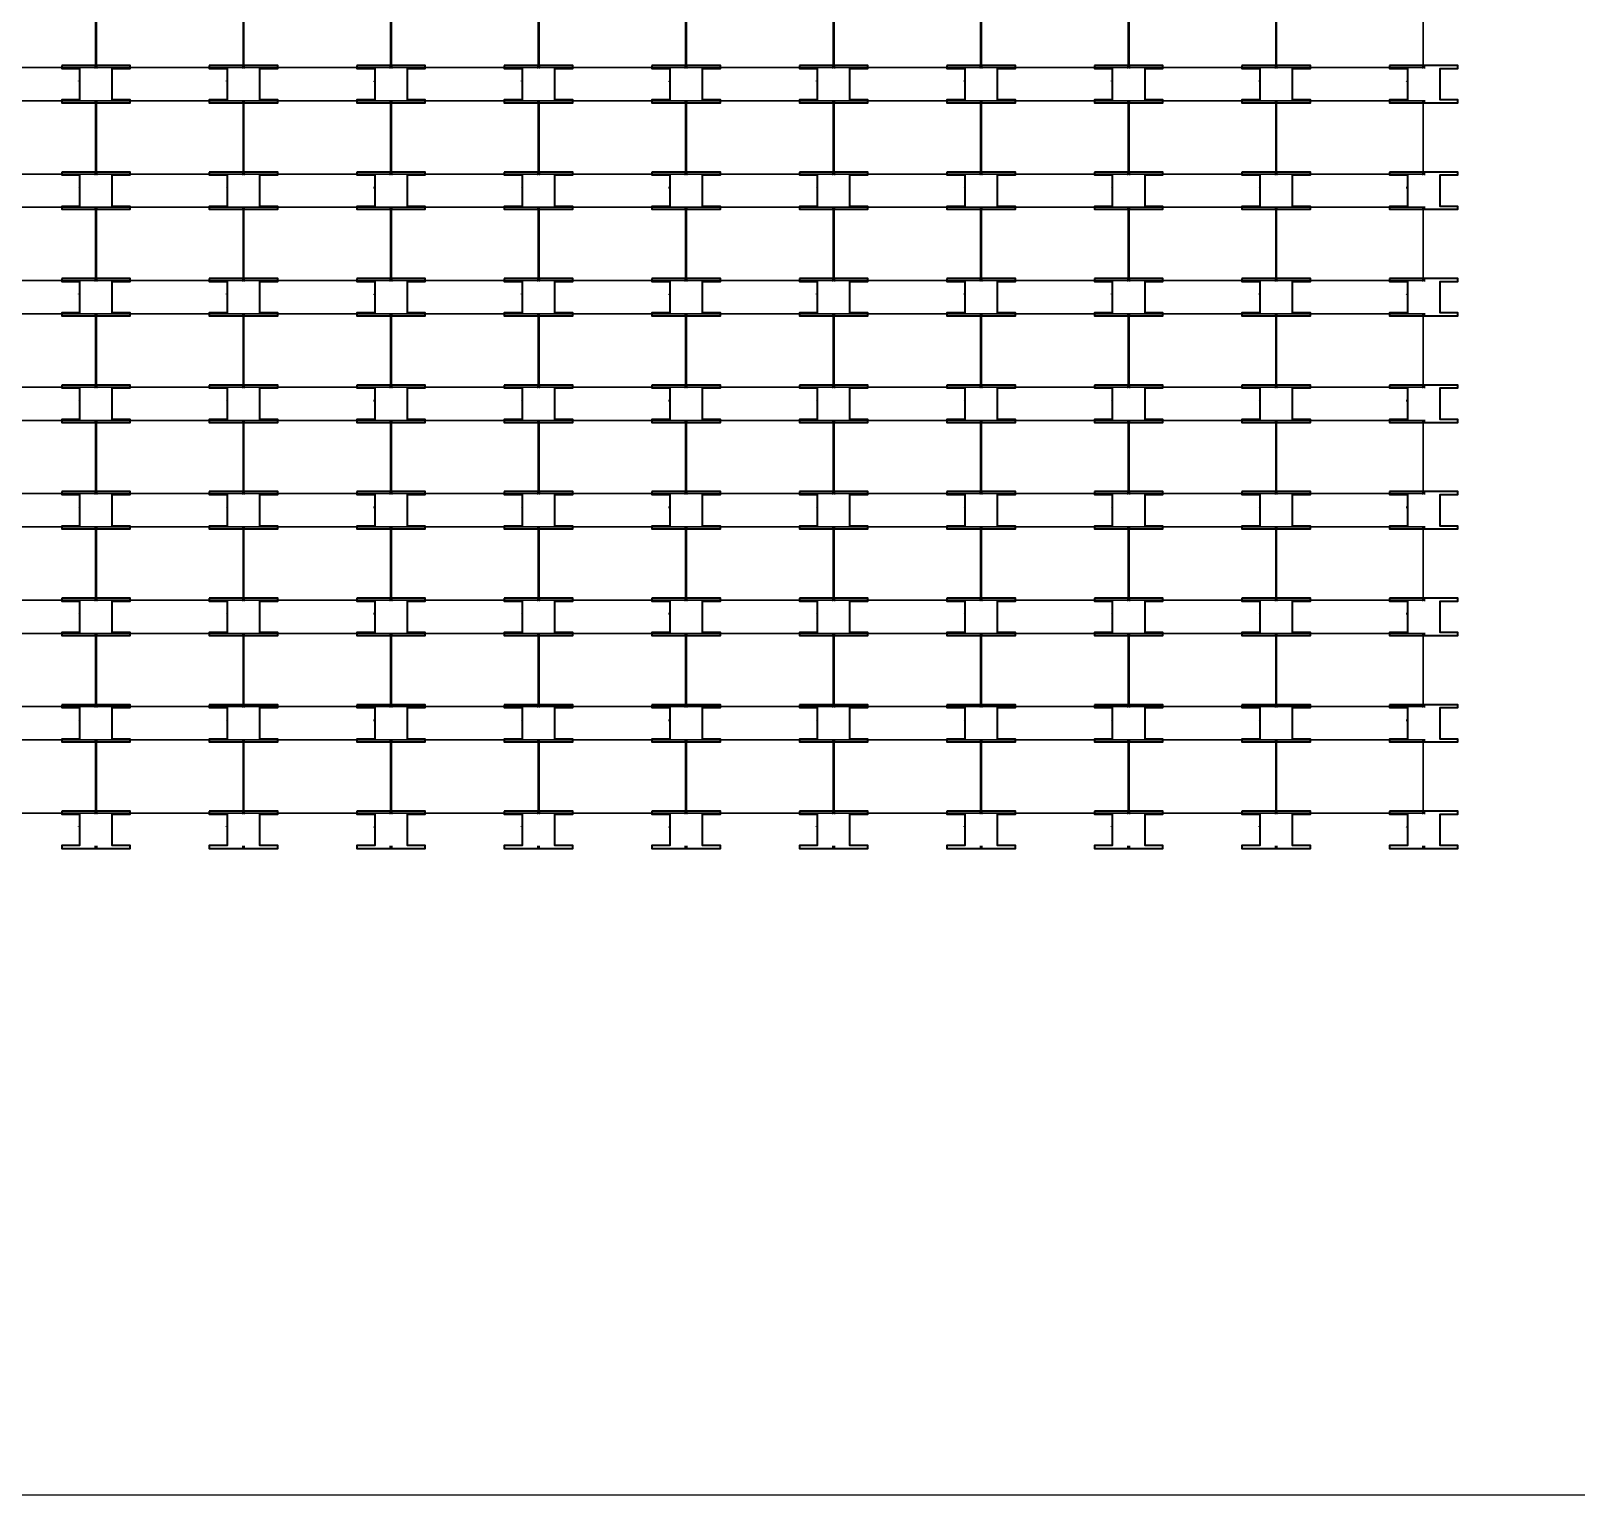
# Model space of a CAD drawing. Header units: inches. Extents: x 8143 to 14350, y 5679 to 7733.
# Drawn here: x 10767 to 11579, y 5922 to 6692 of the extents above; entities that cross this region are included whole.
import ezdxf

# ---------------------------------------------------------------- set-up
doc = ezdxf.new("R2010")
doc.units = ezdxf.units.IN
doc.header["$LTSCALE"] = 50
doc.header["$MEASUREMENT"] = 0
for name, color, linetype, lineweight in [('E-PANELS', 140, 'Continuous', 30), ('E2-ECOFEET', 254, 'Continuous', 35), ('E3-ECOFEET', 254, 'Continuous', 35)]:
    doc.layers.add(name, color=color, linetype=linetype, lineweight=lineweight)
doc.layers.add('IFI PERIMETER', color=231, linetype='FENCE', plot=False)
doc.layers.get('E2-ECOFEET').off()
doc.styles.get("Standard").update_dxf_attribs({"font": 'arial.ttf'})
doc.linetypes.add('FENCE', pattern='A,0.5,-0.1,["X",Standard,S=0.1,R=0,X=-0.035,Y=-0.05],-0.1', length=0.7)

# ---------------------------------------------------------------- blocks, each defined once
blk = doc.blocks.new('ET 335W 10DEG')
at = {"layer": 'E-PANELS'}
blk.add_lwpolyline([(0, 0), (77.01, 0), (77.01, -38.48), (0, -38.48)], close=True, dxfattribs=at)
blk = doc.blocks.new('EF3')
at = {"layer": 'E3-ECOFEET', "color": 5}
for points in [[(0, 0), (0, -1.5), (9.41, -1.5), (9.41, -18.06), (0, -18.06), (0, -19.56), (36, -19.56), (36, -18.06), (26.59, -18.06), (26.59, -1.5), (36, -1.5), (36, 0), (0, 0)], [(8.84, -8.08), (8.88, -8.14)]]:
    blk.add_lwpolyline(points, dxfattribs=at)
at = {"layer": 'E3-ECOFEET'}
for points in [[(17.25, -1.03), (17.75, -1.03), (17.75, -0.53)], [(18.25, -0.53), (18.25, -1.03), (18.75, -1.03)], [(17.25, -18.53), (17.75, -18.53), (17.75, -19.03)], [(18.25, -19.03), (18.25, -18.53), (18.75, -18.53)]]:
    blk.add_lwpolyline(points, dxfattribs=at)

msp = doc.modelspace()

# ---------------------------------------------------------------- linework, layer by layer
at = {"layer": 'IFI PERIMETER'}
msp.add_lwpolyline([(8143.38, 7732.55), (14349.99, 7732.55), (14349.99, 5922.21), (8143.38, 5922.21)], close=True, dxfattribs=at)

# ---------------------------------------------------------------- block references
at = {"layer": 'E-PANELS'}
for p in [(10723.76, 6710.85), (10801.27, 6710.85), (10878.78, 6710.85), (10956.29, 6710.85), (11033.8, 6710.85), (11111.31, 6710.85), (11188.82, 6710.85), (11266.33, 6710.85), (11343.84, 6710.85), (11421.35, 6710.85), (10723.76, 6654.87), (10801.27, 6654.87), (10878.78, 6654.87), (10956.29, 6654.87), (11033.8, 6654.87), (11111.31, 6654.87), (11188.82, 6654.87), (11266.33, 6654.87), (11343.84, 6654.87), (11421.35, 6654.87), (10723.76, 6598.9), (10801.27, 6598.9), (10878.78, 6598.9), (10956.29, 6598.9), (11033.8, 6598.9), (11111.31, 6598.9), (11188.82, 6598.9), (11266.33, 6598.9), (11343.84, 6598.9), (11421.35, 6598.9), (10723.76, 6542.93), (10801.27, 6542.93), (10878.78, 6542.93), (10956.29, 6542.93), (11033.8, 6542.93), (11111.31, 6542.93), (11188.82, 6542.93), (11266.33, 6542.93), (11343.84, 6542.93), (11421.35, 6542.93), (10723.76, 6486.95), (10801.27, 6486.95), (10878.78, 6486.95), (10956.29, 6486.95), (11033.8, 6486.95), (11111.31, 6486.95), (11188.82, 6486.95), (11266.33, 6486.95), (11343.84, 6486.95), (11421.35, 6486.95), (10723.76, 6430.98), (10801.27, 6430.98), (10878.78, 6430.98), (10956.29, 6430.98), (11033.8, 6430.98), (11111.31, 6430.98), (11188.82, 6430.98), (11266.33, 6430.98), (11343.84, 6430.98), (11421.35, 6430.98), (10723.76, 6375), (10801.27, 6375), (10878.78, 6375), (10956.29, 6375), (11033.8, 6375), (11111.31, 6375), (11188.82, 6375), (11266.33, 6375), (11343.84, 6375), (11421.35, 6375), (10723.76, 6319.03), (10801.27, 6319.03), (10878.78, 6319.03), (10956.29, 6319.03), (11033.8, 6319.03), (11111.31, 6319.03), (11188.82, 6319.03), (11266.33, 6319.03), (11343.84, 6319.03), (11421.35, 6319.03)]:
    msp.add_blockref('ET 335W 10DEG', p, dxfattribs=at)
at = {"layer": 'E2-ECOFEET'}
for p in [(10783.02, 6673.4), (10860.53, 6673.4), (10938.04, 6673.4), (11015.55, 6673.4), (11093.06, 6673.4), (11170.57, 6673.4), (11248.08, 6673.4), (11325.59, 6673.4), (11403.1, 6673.4), (11480.61, 6673.4), (10783.02, 6617.43), (10860.53, 6617.43), (10938.04, 6617.43), (11015.55, 6617.43), (11093.06, 6617.43), (11170.57, 6617.43), (11248.08, 6617.43), (11325.59, 6617.43), (11403.1, 6617.43), (11480.61, 6617.43), (10783.02, 6561.45), (10860.53, 6561.45), (10938.04, 6561.45), (11015.55, 6561.45), (11093.06, 6561.45), (11170.57, 6561.45), (11248.08, 6561.45), (11325.59, 6561.45), (11403.1, 6561.45), (11480.61, 6561.45), (10783.02, 6505.48), (10860.53, 6505.48), (10938.04, 6505.48), (11015.55, 6505.48), (11093.06, 6505.48), (11170.57, 6505.48), (11248.08, 6505.48), (11325.59, 6505.48), (11403.1, 6505.48), (11480.61, 6505.48), (10783.02, 6449.5), (10860.53, 6449.5), (10938.04, 6449.5), (11015.55, 6449.5), (11093.06, 6449.5), (11170.57, 6449.5), (11248.08, 6449.5), (11325.59, 6449.5), (11403.1, 6449.5), (11480.61, 6449.5), (10783.02, 6393.53), (10860.53, 6393.53), (10938.04, 6393.53), (11015.55, 6393.53), (11093.06, 6393.53), (11170.57, 6393.53), (11248.08, 6393.53), (11325.59, 6393.53), (11403.1, 6393.53), (11480.61, 6393.53), (10783.02, 6337.55), (10860.53, 6337.55), (10938.04, 6337.55), (11015.55, 6337.55), (11093.06, 6337.55), (11170.57, 6337.55), (11248.08, 6337.55), (11325.59, 6337.55), (11403.1, 6337.55), (11480.61, 6337.55), (10783.02, 6281.58), (10860.53, 6281.58), (10938.04, 6281.58), (11015.55, 6281.58), (11093.06, 6281.58), (11170.57, 6281.58), (11248.08, 6281.58), (11325.59, 6281.58), (11403.1, 6281.58), (11480.61, 6281.58)]:
    msp.add_blockref('EF3', p, dxfattribs=at)

doc.saveas('drawing.dxf')
